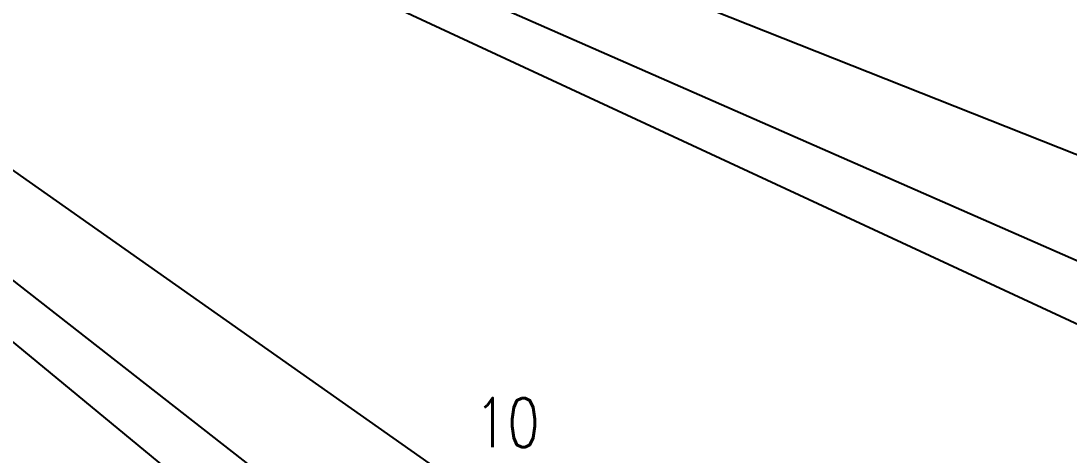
# Model space of a CAD drawing. Extents: x 6843040 to 15500510, y -6507076 to -4940511.
# Drawn here: x 8008799 to 8222201, y -5473236 to -5384709 of the extents above; entities that cross this region are included whole.
import ezdxf

# ---------------------------------------------------------------- set-up
doc = ezdxf.new("R2010")
doc.units = 0
doc.header["$LTSCALE"] = 1000
doc.header["$MEASUREMENT"] = 0
doc.layers.add('DIM_MODI', color=6, linetype='Continuous', plot=False)
doc.layers.add('PUB_TEXT', color=7, linetype='Continuous')
doc.styles.add('_HZTXT', font='SIMPLEX', dxfattribs={"width": 0.9, "bigfont": 'HZTXT'})

msp = doc.modelspace()

# ---------------------------------------------------------------- linework, layer by layer
at = {"layer": 'DIM_MODI'}
for points in [[(7911789.9, -5492202), (7717926.7, -5211216.4), (8120470.7, -5526373)], [(8121020.5, -5495427.7), (7717926.7, -5211216.4), (8121020.5, -5544303.1)], [(8687163.4, -5495427.7), (7717926.7, -5211216.4), (8434182.2, -5495427.7)], [(8434264.1, -5526170.8), (7717926.7, -5211216.4), (8434182.3, -5544303.1)]]:
    msp.add_lwpolyline(points, dxfattribs=at)

# ---------------------------------------------------------------- texts
at = {"layer": 'PUB_TEXT', "style": '_HZTXT', "width": 0.774}
msp.add_text('10', height=10000, dxfattribs=at).set_placement((8101165, -5471620))

doc.saveas('drawing.dxf')
